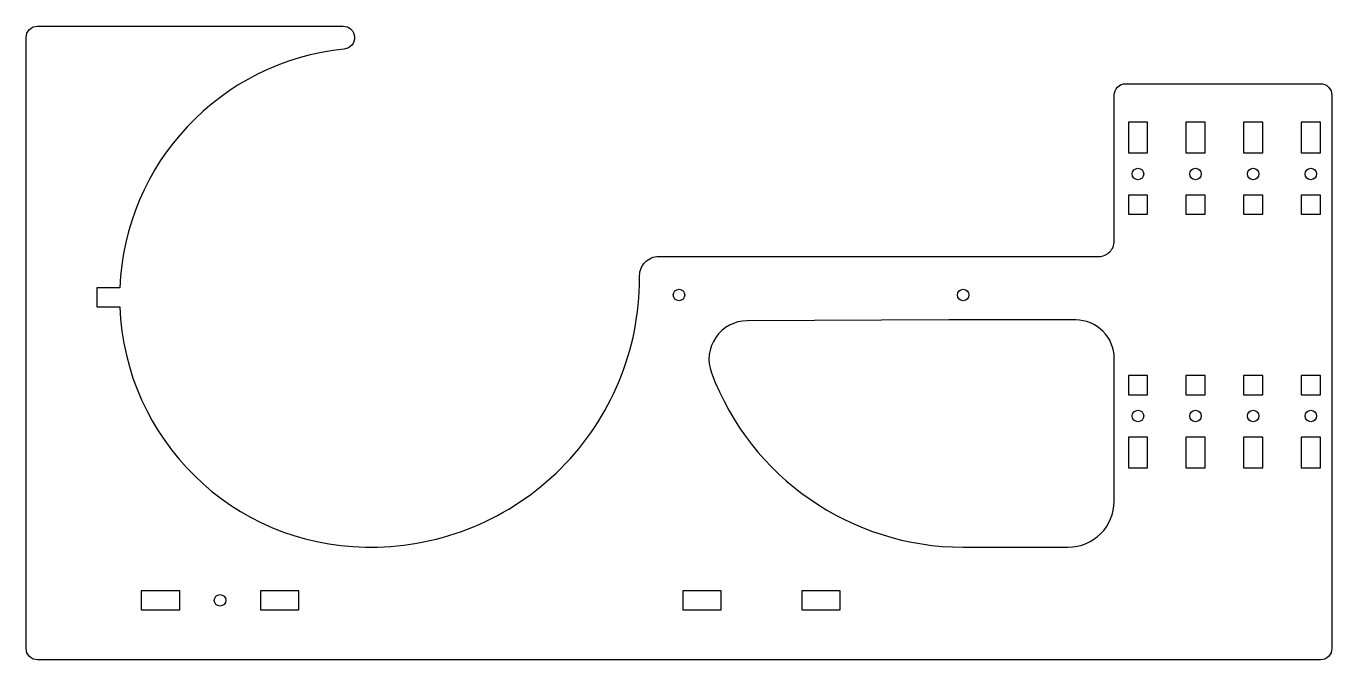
# Model space of a CAD drawing. Header units: millimetres. Extents: x 0 to 340, y 0 to 165.
import ezdxf

# ---------------------------------------------------------------- set-up
doc = ezdxf.new("R2010")
doc.units = ezdxf.units.MM
doc.layers.get('0').update_dxf_attribs({"linetype": 'CONTINUOUS'})

msp = doc.modelspace()

# ---------------------------------------------------------------- linework, layer by layer
for points in [[(340, 3, -0.414214), (337, 0), (3, 0, -0.414214), (0, 3), (0, 162, -0.414214), (3, 165), (82.52, 165, -0.95086), (82.83, 159.02, 0.374005), (24.41, 96.84), (18.41, 96.84), (18.41, 91.94), (24.41, 91.94, 0.398849), (88.33, 29.35), (89.74, 29.35, 0.414214), (159.74, 99.35), (159.74, 100.03, -0.414214), (164.74, 105.03), (174.73, 105.03), (240.26, 105.03), (279.32, 105.03, 0.414214), (283.32, 109.03), (283.32, 147.01, -0.414214), (286.32, 150.01), (337, 150.01, -0.414214), (340, 147.01)], [(283.32, 41.35), (283.32, 78.49, 0.414214), (273.32, 88.49), (240.26, 88.49), (187.76, 88.28, 0.522389), (178.44, 74.77, 0.312602), (243.98, 29.35), (271.32, 29.35, 0.414212)]]:
    msp.add_lwpolyline(points, format="xyb", close=True)
for points in [[(287, 132), (292, 132), (292, 140), (287, 140)], [(302, 132), (307, 132), (307, 140), (302, 140)], [(317, 132), (322, 132), (322, 140), (317, 140)], [(332, 132), (337, 132), (337, 140), (332, 140)], [(287, 116), (292, 116), (292, 121), (287, 121)], [(302, 116), (307, 116), (307, 121), (302, 121)], [(317, 116), (322, 116), (322, 121), (317, 121)], [(332, 116), (337, 116), (337, 121), (332, 121)], [(287, 69), (292, 69), (292, 74), (287, 74)], [(302, 69), (307, 69), (307, 74), (302, 74)], [(317, 69), (322, 69), (322, 74), (317, 74)], [(332, 69), (337, 69), (337, 74), (332, 74)], [(287, 50), (292, 50), (292, 58), (287, 58)], [(302, 50), (307, 50), (307, 58), (302, 58)], [(317, 50), (322, 50), (322, 58), (317, 58)], [(332, 50), (337, 50), (337, 58), (332, 58)], [(30, 18), (30, 13), (40, 13), (40, 18)], [(61, 18), (61, 13), (71, 13), (71, 18)], [(181, 13), (181, 18), (171, 18), (171, 13)], [(212, 13), (212, 18), (202, 18), (202, 13)]]:
    msp.add_lwpolyline(points, close=True)
for centre in [(289.5, 126.5), (304.5, 126.5), (319.5, 126.5), (334.5, 126.5), (170, 95), (244, 95), (289.5, 63.5), (304.5, 63.5), (319.5, 63.5), (334.5, 63.5), (50.5, 15.5)]:
    msp.add_circle(centre, 1.5)

doc.saveas('drawing.dxf')
